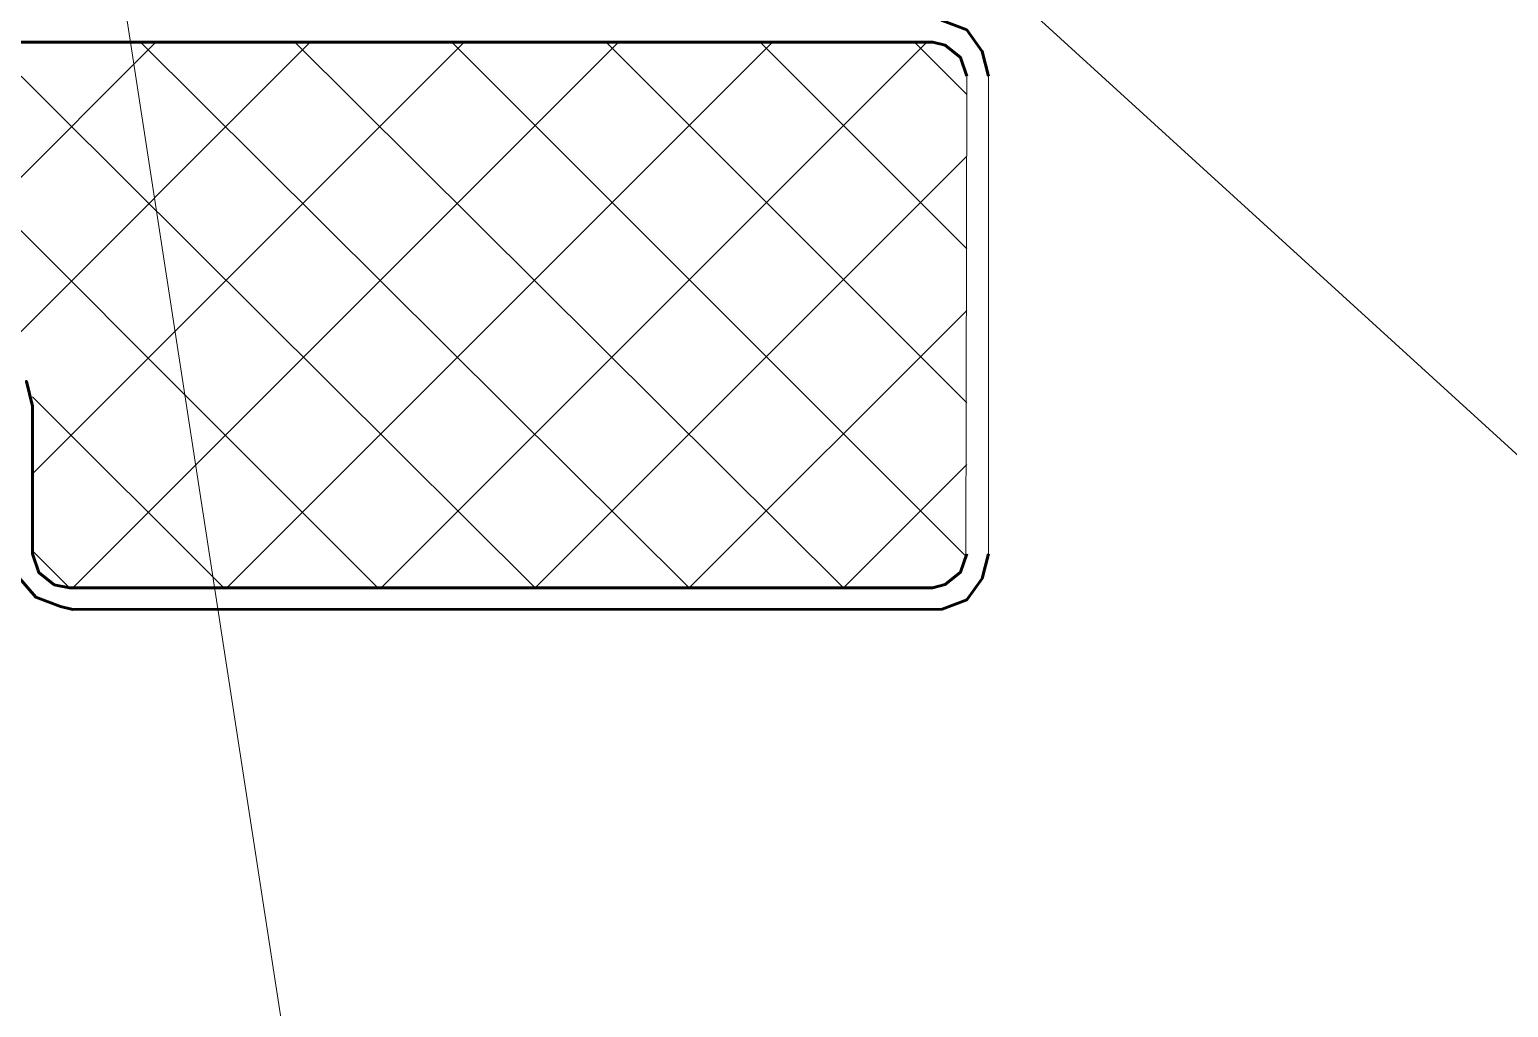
# Model space of a CAD drawing. Header units: millimetres. Extents: x -3689 to 3021565, y -698052 to -604547.
# Drawn here: x 2668530.7 to 2668703.1, y -675076.4 to -674962.4 of the extents above; entities that cross this region are included whole.
import ezdxf

# ---------------------------------------------------------------- set-up
doc = ezdxf.new("R2010")
doc.units = ezdxf.units.MM
doc.layers.get('0').update_dxf_attribs({"lineweight": 0})
doc.layers.add('PDF _Геометрия', color=7, linetype='Continuous', true_color=0x131313)
doc.layers.add('ВК-текст К1', color=7, linetype='Continuous', lineweight=25)

msp = doc.modelspace()

# ---------------------------------------------------------------- linework, layer by layer
at = {"color": 5}
msp.add_lwpolyline([(2667738.7033, -674132.0473), (2669458.2851, -675699.2919), (2669312.8793, -674245.799), (2667580.6535, -675528.6645), (2668389.8685, -673974.059), (2668649.0702, -675655.0551)], dxfattribs=at)
for points in [[(2668639.9632, -674967.8225), (2668639.8654, -675023.7726)], [(2668642.4782, -674967.8225), (2668642.4782, -675023.4791)]]:
    msp.add_lwpolyline(points)
at = {"layer": 'PDF _Геометрия', "lineweight": 60}
for points in [[(2668639.9632, -674962.4332), (2668637.089, -674961.3554)], [(2668641.7596, -674964.9482), (2668639.9632, -674962.4332)], [(2668636.0111, -674963.8704), (2668487.8824, -674963.8704)], [(2668637.4483, -674964.2296), (2668636.0111, -674963.8704)], [(2668639.2447, -674965.6668), (2668637.4483, -674964.2296)], [(2668642.4782, -674967.8225), (2668641.7596, -674964.9482)], [(2668639.9632, -674967.8225), (2668639.2447, -674965.6668)], [(2668531.1008, -675006.2656), (2668530.3823, -675003.3914)], [(2668531.1008, -675023.5111), (2668531.1008, -675006.2656)], [(2668531.1008, -675023.5111), (2668531.8194, -675025.6668)], [(2668639.9632, -675023.4791), (2668639.2447, -675025.6348)], [(2668642.4782, -675023.4791), (2668641.7596, -675026.3533)], [(2668531.8194, -675025.6668), (2668533.6158, -675027.104)], [(2668639.2447, -675025.6348), (2668637.4483, -675027.0719)], [(2668529.3044, -675026.0261), (2668531.4601, -675028.5411)], [(2668533.6158, -675027.104), (2668535.4122, -675027.4632)], [(2668535.4122, -675027.4632), (2668633.4962, -675027.4632)], [(2668635.9529, -675027.4632), (2668633.4962, -675027.4632)], [(2668637.4483, -675027.0719), (2668635.9529, -675027.4632)], [(2668641.7596, -675026.3533), (2668639.9632, -675028.8683)], [(2668531.4601, -675028.5411), (2668534.3344, -675029.6189)], [(2668639.9632, -675028.8683), (2668637.089, -675029.9461)], [(2668534.3344, -675029.6189), (2668535.7715, -675029.9782)], [(2668535.7715, -675029.9782), (2668637.089, -675029.9461)]]:
    msp.add_lwpolyline(points, close=True, dxfattribs=at)
at = {"layer": 'PDF _Геометрия', "lineweight": 18}
for points in [[(2668507.7475, -674963.8704), (2668571.3404, -675027.4632)], [(2668509.5439, -674999.7985), (2668545.4721, -674963.8704)], [(2668525.7116, -674963.8704), (2668589.6638, -675027.4632)], [(2668527.1487, -675000.1578), (2668563.4362, -674963.8704)], [(2668531.1008, -675014.1698), (2668581.4003, -674963.8704)], [(2668535.7715, -675027.4632), (2668599.3644, -674963.8704)], [(2668543.6757, -674963.8704), (2668607.6279, -675027.4632)], [(2668553.7356, -675027.4632), (2668617.3285, -674963.8704)], [(2668561.6398, -674963.8704), (2668625.592, -675027.4632)], [(2668571.6997, -675027.4632), (2668635.2926, -674963.8704)], [(2668579.9632, -674963.8704), (2668639.9632, -675023.8704)], [(2668597.9272, -674963.8704), (2668639.9632, -675005.9063)], [(2668615.8913, -674963.8704), (2668639.9632, -674987.9422)], [(2668633.8554, -674963.8704), (2668639.9632, -674969.9781)], [(2668589.6638, -675027.4632), (2668639.9632, -674977.1638)], [(2668607.6279, -675027.4632), (2668639.9632, -674995.1279)], [(2668531.1008, -675005.1878), (2668553.3763, -675027.4632)], [(2668625.592, -675027.4632), (2668639.9632, -675013.092)], [(2668531.1008, -675023.1519), (2668535.4122, -675027.4632)], [(2668583.9153, -675029.9782), (2668592.8973, -675029.9782)], [(2668606.55, -675029.9782), (2668630.2626, -675029.9782)]]:
    msp.add_lwpolyline(points, close=True, dxfattribs=at)
at = {"layer": 'ВК-текст К1', "color": 3}
msp.add_circle((2674944.0996, -672909.7808), 7632.7516, dxfattribs=at)

doc.saveas('drawing.dxf')
